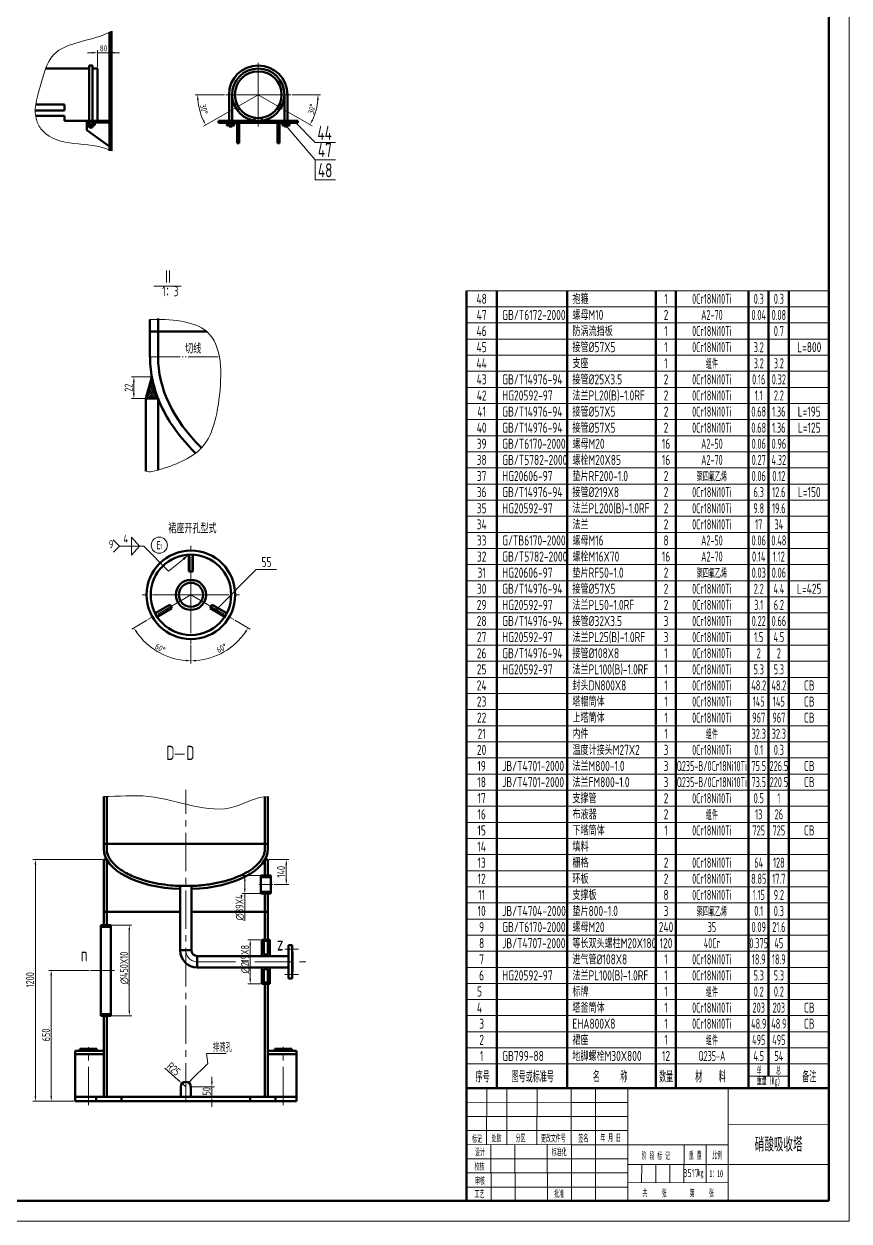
# Model space of a CAD drawing. Header units: millimetres. Extents: x -4783 to 11684, y 6425 to 68023.
# Drawn here: x -4352 to -3942, y 6824 to 7418 of the extents above; entities that cross this region are included whole.
import ezdxf
from ezdxf.enums import TextEntityAlignment as Align

# ---------------------------------------------------------------- set-up
doc = ezdxf.new("R2010")
doc.units = ezdxf.units.MM
doc.linetypes.add('CENTER2', pattern=[28.575, 19.05, -3.175, 3.175, -3.175])
doc.linetypes.add('JIS_09_15', pattern=[18.9, 15, -0.9, 0.6, -0.9, 0.6, -0.9])
for name, color, linetype, lineweight in [('中心线', 1, 'CENTER2', 15), ('剖面线', 2, 'Continuous', 20), ('双点划线', 4, 'JIS_09_15', 15), ('尺寸线', 3, 'Continuous', 15), ('细实线', 2, 'Continuous', 15), ('轮廓', 6, 'Continuous', 50), ('轮廓线', 7, 'Continuous', 50)]:
    doc.layers.add(name, color=color, linetype=linetype, lineweight=lineweight)
doc.styles.add('工程字', font='gbenor.shx', dxfattribs={"width": 0.8, "bigfont": 'gbcbig.shx'})
doc.styles.add('文字3.5', font='SimSun.ttf', dxfattribs={"width": 0.5, "height": 3.5})
doc.styles.add('文字5.0', font='SimSun.ttf', dxfattribs={"width": 0.5, "height": 5})

# ---------------------------------------------------------------- blocks, each defined once
blk = doc.blocks.new('标题栏表格')
at = {"layer": '剖面线'}
for p, q in [((-170, 56), (-170.07, 27.98)), ((-160, 55.97), (-160.07, 27.95)), ((-145, 55.94), (-145.07, 27.92)), ((-128, 56.03), (-127.99, -0.01)), ((-116, 56.03), (-115.99, -0.01)), ((-100, 56.03), (-99.99, -0.01)), ((-50, 56.04), (-49.99, 0)), ((-180, 49), (-128, 48.9)), ((-128.04, 48.9), (-100, 48.9)), ((-180.01, 42), (-128.01, 41.9)), ((-128.04, 41.9), (-100, 41.9)), ((0, 38.04), (-50, 38.01)), ((-180, 34.9), (-100, 34.9)), ((-180.04, 28), (-128.04, 27.9)), ((-168, 28), (-167.85, 0)), ((-156, 28.07), (-155.85, 0.07)), ((-140, 28.15), (-139.85, 0.15)), ((-128.04, 27.9), (-100, 27.9)), ((-100, 27.9), (-49.99, 27.9)), ((-71.99, 28.07), (-72.07, 8.97)), ((-60.99, 28.02), (-61.07, 8.93)), ((-180, 20.9), (-100, 20.9)), ((-49.98, 18.01), (-100, 18.01)), ((-93.03, 18.14), (-93.12, 9.09)), ((-86.04, 18.01), (-86.01, 9.01)), ((-79.04, 18.01), (-79.12, 8.96)), ((0.01, 18.04), (-49.98, 18.01)), ((-180.07, 14), (-128.07, 13.9)), ((-128.04, 13.9), (-100, 13.9)), ((-180, 6.9), (-100, 6.9)), ((-99.82, 8.97), (-49.99, 9.13))]:
    blk.add_line(p, q, dxfattribs=at)
at = {"layer": '细实线'}
for p, q in [((-180, 68), (0, 68)), ((-40, 62), (-20, 62))]:
    blk.add_line(p, q, dxfattribs=at)
at = {"layer": '轮廓'}
for p, q in [((-180, 0), (-180, 68)), ((-165, 56), (-165, 68)), ((-130, 56), (-130, 68)), ((-86, 56), (-86, 68)), ((-76, 56), (-76, 68)), ((-40, 56), (-40, 68)), ((-30, 62), (-29.98, 68)), ((-20, 56), (-20, 68)), ((0, 68), (0, 0)), ((-180, 56), (0, 56.04)), ((0, 0), (-180, 0))]:
    blk.add_line(p, q, dxfattribs=at)
at = {"layer": '细实线', "color": 2, "lineweight": 15, "style": '工程字'}
for tag, height, p in [('1', 5, (-76, 41.9)), ('4', 3.5, (-55.57, 13.71))]:
    blk.add_attdef(tag, text='', height=height, dxfattribs=at).set_placement(p, align=Align.MIDDLE)
at = {"layer": '细实线', "color": 2, "lineweight": 15, "style": '文字5.0', "width": 0.5}
blk.add_attdef('2', text='', height=5, dxfattribs=at).set_placement((-25, 28.02), align=Align.MIDDLE)
at = {"layer": '细实线', "color": 2, "lineweight": 15, "style": '工程字'}
blk.add_attdef('3', text='', height=3.5, dxfattribs=at).set_placement((-70.85, 13.6), align=Align.MIDDLE_LEFT)
at = {"layer": '轮廓', "width": 0.5}
for s, height, style, p in [('单', 3.5, '文字3.5', (-34.65, 65)), ('总', 3.5, '文字3.5', (-25.08, 65)), ('序号', 5, '文字3.5', (-172.07, 62)), ('图号或标准号', 5, '文字3.5', (-147.17, 62)), ('名     称', 5, '文字3.5', (-108.73, 62)), ('数量', 5, '文字3.5', (-80.9, 62)), ('材    料', 5, '文字3.5', (-58.89, 62)), ('重量（Kg)', 3.5, '文字3.5', (-30, 59.34)), ('备注', 5, '文字3.5', (-9.74, 62)), ('标记', 3.5, '文字5.0', (-174.88, 31.05)), ('处数', 3.5, '文字5.0', (-165.18, 31.29)), ('分区 ', 3.5, '文字5.0', (-152.51, 31.29)), ('更改文件号', 3.5, '文字5.0', (-136.94, 31.29)), ('签名', 3.5, '文字5.0', (-122.04, 31.29)), ('年 月 日', 3.5, '文字5.0', (-108.48, 31.51)), ('设计', 3.5, '文字5.0', (-173.41, 24.4)), ('标准化', 3.5, '文字5.0', (-134.05, 24.4)), ('阶 段 标 记', 3.5, '文字5.0', (-86.04, 22.62)), ('重 量', 3.5, '文字5.0', (-66.45, 22.85)), ('比例', 3.5, '文字5.0', (-55.55, 22.85)), ('校核', 3.5, '文字5.0', (-173.63, 17.29)), ('审核', 3.5, '文字5.0', (-173.41, 10.18)), ('kg', 3.5, '文字5.0', (-63.78, 13.52)), ('共     张        第     张', 3.5, '文字5.0', (-74.9, 4.06)), ('工艺', 3.5, '文字5.0', (-173.63, 3.74)), ('批准', 3.5, '文字5.0', (-134.05, 3.74))]:
    blk.add_text(s, height=height, dxfattribs=dict(at, style=style)).set_placement(p, align=Align.MIDDLE)
blk = doc.blocks.new('明细表格')
at = {"layer": '细实线'}
for p, q in [((0, 8), (180, 8)), ((180, 0), (0, 0))]:
    blk.add_line(p, q, dxfattribs=at)
at = {"layer": '轮廓'}
for p, q in [((0, 0), (0, 8)), ((15, 0), (15, 8)), ((50, 0), (50, 8)), ((94, 0), (94, 8)), ((104, 0), (104, 8)), ((140, 0), (140, 8)), ((150, 0), (150, 8)), ((160, 0), (160, 8)), ((180, 8), (180, 0))]:
    blk.add_line(p, q, dxfattribs=at)
at = {"layer": '细实线', "color": 2, "style": '工程字'}
for tag, width, p in [('8', 0.8, (7.44, 4)), ('5', 0.8, (99.06, 4)), ('4', 0.6, (121.85, 4)), ('3', 0.7, (145.11, 4)), ('2', 0.7, (155.11, 4)), ('1', 0.8, (170.22, 4))]:
    blk.add_attdef(tag, text='', height=5, dxfattribs=dict(at, width=width)).set_placement(p, align=Align.MIDDLE)
at = {"layer": '细实线', "color": 2, "style": '工程字', "width": 0.8}
for tag, p in [('7', (17.67, 4)), ('6', (52.55, 4))]:
    blk.add_attdef(tag, text='', height=5, dxfattribs=at).set_placement(p, align=Align.MIDDLE_LEFT)
blk = doc.blocks.new('_DotSmall')
at = {"color": 0, "linetype": 'ByBlock', "const_width": 0.5}
blk.add_lwpolyline([(-0.0625, 0, 1), (0.0625, 0, 1)], format="xyb", close=True, dxfattribs=at)

msp = doc.modelspace()

# ---------------------------------------------------------------- linework, layer by layer
at = {"layer": '中心线'}
for p, q in [((-4235.563, 7383.17), (-4235.563, 7399.0018)), ((-4235.563, 7383.17), (-4251.729, 7383.17)), ((-4235.563, 7383.17), (-4247.6326, 7376.2017)), ((-4235.563, 7383.17), (-4219.397, 7383.17)), ((-4235.563, 7383.17), (-4235.563, 7367.3383)), ((-4235.563, 7383.17), (-4223.4934, 7376.2017)), ((-4269.0241, 7134.7972), (-4269.0241, 7159.0817)), ((-4269.0241, 7134.7972), (-4293.1806, 7134.7972)), ((-4269.0241, 7134.7972), (-4290.3747, 7122.4704)), ((-4269.0241, 7134.7972), (-4244.8675, 7134.7972)), ((-4269.0241, 7134.7972), (-4269.0241, 7110.5126)), ((-4269.0241, 7134.7972), (-4247.6735, 7122.4704)), ((-4271.5672, 6883.2101), (-4271.5672, 7037.9444)), ((-4235.1223, 6990.9036), (-4228.3178, 6990.9036)), ((-4215.6346, 6958.8263), (-4222.4015, 6958.8263)), ((-4265.8672, 6952.5763), (-4208.73, 6952.5763)), ((-4306.9639, 6948.3032), (-4318.9235, 6948.3032)), ((-4215.6346, 6946.3263), (-4222.4015, 6946.3263)), ((-4319.9672, 6881.3032), (-4319.9672, 6910.2414)), ((-4223.1672, 6881.3032), (-4223.1672, 6910.2656))]:
    msp.add_line(p, q, dxfattribs=at)
msp.add_arc((-4265.8672, 6958.2763), 5.7, 180, 270, dxfattribs=at)
at = {"layer": '双点划线'}
msp.add_line((-4289.3594, 7253), (-4254.8969, 7253), dxfattribs=at)
at = {"layer": '尺寸线'}
for p, q in [((-4317.9335, 7404.0371), (-4320.4335, 7404.0371)), ((-4315.4335, 7396.795), (-4315.4335, 7405.2871)), ((-4315.4335, 7404.0371), (-4309.4335, 7404.0371)), ((-4309.4335, 7396.795), (-4309.4335, 7405.2871)), ((-4306.9335, 7404.0371), (-4304.4335, 7404.0371)), ((-4252.354, 7383.17), (-4266.9448, 7383.17)), ((-4218.772, 7383.17), (-4204.5988, 7383.17)), ((-4248.1739, 7375.8892), (-4262.7405, 7367.4791)), ((-4222.9521, 7375.8892), (-4208.7472, 7367.6879)), ((-4207.2565, 7350.8294), (-4207.2565, 7340.8294)), ((-4207.2565, 7340.8294), (-4197.2565, 7340.8294)), ((-4287.4365, 7288.1493), (-4273.8476, 7288.1493)), ((-4289.0637, 7243.0418), (-4298.6319, 7243.0418)), ((-4297.3819, 7234.8325), (-4297.3819, 7240.5418)), ((-4291.9844, 7232.3325), (-4298.6319, 7232.3325)), ((-4304.49, 7158.9915), (-4307.6313, 7162.1328)), ((-4304.49, 7158.9915), (-4307.5384, 7155.9432)), ((-4292.49, 7158.9915), (-4304.49, 7158.9915)), ((-4298.49, 7158.9915), (-4298.49, 7163.5071)), ((-4298.49, 7163.5071), (-4294.5619, 7158.9915)), ((-4298.49, 7158.9915), (-4298.49, 7154.476)), ((-4298.49, 7154.476), (-4294.5619, 7158.9915)), ((-4290.9159, 7122.1579), (-4298.4538, 7117.8059)), ((-4247.1322, 7122.1579), (-4239.5576, 7117.7847)), ((-4269.0241, 7109.8876), (-4269.0241, 7100.8147)), ((-4269.0241, 7109.8876), (-4269.0241, 7100.7722)), ((-4276.9745, 7055.6012), (-4272.2614, 7055.6012)), ((-4312.9885, 7003.3032), (-4347.5419, 7003.3032)), ((-4230.1422, 7003.3032), (-4220.4038, 7003.3032)), ((-4346.2919, 7000.8032), (-4346.2919, 6885.8032)), ((-4221.6538, 6993.4036), (-4221.6538, 7000.8032)), ((-4229.8925, 6995.3536), (-4243.4894, 6995.3536)), ((-4242.2394, 6992.8536), (-4242.2394, 6988.9536)), ((-4229.8924, 6986.4536), (-4243.4894, 6986.4536)), ((-4242.2394, 6986.4536), (-4242.2394, 6972.8276)), ((-4227.6928, 6990.9036), (-4220.4038, 6990.9036)), ((-4309.7422, 6970.8032), (-4298.3833, 6970.8032)), ((-4299.6333, 6968.3032), (-4299.6333, 6928.3032)), ((-4234.3922, 6963.5263), (-4240.8109, 6963.5263)), ((-4239.5609, 6944.1263), (-4239.5609, 6961.0263)), ((-4319.5485, 6948.3032), (-4339.6829, 6948.3032)), ((-4338.4329, 6945.8032), (-4338.4329, 6885.8032)), ((-4234.3922, 6941.6263), (-4240.8109, 6941.6263)), ((-4309.7422, 6925.8032), (-4298.3833, 6925.8032)), ((-4260.5831, 6902.1217), (-4261.3012, 6906.9949)), ((-4261.3012, 6906.9949), (-4251.4351, 6906.9949)), ((-4281.9985, 6899.7311), (-4275.3122, 6893.8161)), ((-4268.9973, 6893.7075), (-4260.5831, 6902.1217)), ((-4271.5672, 6890.5032), (-4273.4397, 6892.1596)), ((-4269.6922, 6890.5032), (-4257.3769, 6890.5032)), ((-4258.6269, 6893.0032), (-4258.6269, 6895.5032)), ((-4258.6269, 6885.5032), (-4258.6269, 6890.5032)), ((-4268.4422, 6885.5032), (-4257.3769, 6885.5032)), ((-4327.1922, 6883.3032), (-4347.5419, 6883.3032)), ((-4327.1922, 6883.3032), (-4339.6829, 6883.3032)), ((-4258.6269, 6883.0032), (-4258.6269, 6880.5032))]:
    msp.add_line(p, q, dxfattribs=at)
for points in [[(-4221.7921, 7367.8981), (-4207.2565, 7350.8294), (-4197.2565, 7350.8294)], [(-4217.3722, 7369.6709), (-4207.2565, 7359.4013), (-4197.2565, 7359.4013)], [(-4272.7449, 7152.5705), (-4280.1097, 7146.6112), (-4292.49, 7158.9915)], [(-4256.3869, 7127.5011), (-4236.5613, 7147.3267), (-4226.5613, 7147.3267)]]:
    msp.add_lwpolyline(points, dxfattribs=at)
msp.add_circle((-4284.7445, 7159.4536), 4, dxfattribs=at)
for centre, radius, start, end in [((-4235.563, 7383.17), 30.1318, 184.7551237, 205.2448763), ((-4235.563, 7383.17), 29.7143, 334.8219869, 355.1780131), ((-4269.0241, 7134.7972), 32.7325, 214.3771249, 265.6228751), ((-4269.0241, 7134.7972), 32.7749, 274.3714577, 325.6285423)]:
    msp.add_arc(centre, radius, start, end, dxfattribs=at)
for points in [[(-4317.9335, 7404.4537), (-4317.9335, 7403.6204), (-4315.4335, 7404.0371)], [(-4306.9335, 7404.4537), (-4306.9335, 7403.6204), (-4309.4335, 7404.0371)], [(-4266.0074, 7380.6549), (-4265.1748, 7380.6895), (-4265.6948, 7383.17)], [(-4206.3702, 7380.6898), (-4205.5376, 7380.6547), (-4205.8488, 7383.17)], [(-4262.4479, 7370.5124), (-4263.1862, 7370.126), (-4261.6579, 7368.1041)], [(-4208.3026, 7370.3357), (-4209.0412, 7370.7216), (-4209.8297, 7368.3129)], [(-4297.7986, 7240.5418), (-4296.9652, 7240.5418), (-4297.3819, 7243.0418)], [(-4297.7986, 7234.8325), (-4296.9652, 7234.8325), (-4297.3819, 7232.3325)], [(-4273.1118, 7153.024), (-4270.0241, 7154.7721), (-4272.378, 7152.1171)], [(-4296.3921, 7116.0932), (-4295.6869, 7116.5371), (-4297.3712, 7118.4309)], [(-4242.3244, 7116.5158), (-4241.6192, 7116.0719), (-4240.6401, 7118.4097)], [(-4271.5063, 7102.5765), (-4271.5381, 7101.7438), (-4269.0241, 7102.0647)], [(-4266.51, 7101.7012), (-4266.5418, 7102.5339), (-4269.0241, 7102.0222)], [(-4346.7086, 7000.8032), (-4345.8752, 7000.8032), (-4346.2919, 7003.3032)], [(-4222.0705, 7000.8032), (-4221.2372, 7000.8032), (-4221.6538, 7003.3032)], [(-4242.656, 6992.8536), (-4241.8227, 6992.8536), (-4242.2394, 6995.3536)], [(-4222.0705, 6993.4036), (-4221.2372, 6993.4036), (-4221.6538, 6990.9036)], [(-4242.656, 6988.9536), (-4241.8227, 6988.9536), (-4242.2394, 6986.4536)], [(-4300.05, 6968.3032), (-4299.2167, 6968.3032), (-4299.6333, 6970.8032)], [(-4239.9776, 6961.0263), (-4239.1442, 6961.0263), (-4239.5609, 6963.5263)], [(-4338.8496, 6945.8032), (-4338.0162, 6945.8032), (-4338.4329, 6948.3032)], [(-4239.9776, 6944.1263), (-4239.1442, 6944.1263), (-4239.5609, 6941.6263)], [(-4300.05, 6928.3032), (-4299.2167, 6928.3032), (-4299.6333, 6925.8032)], [(-4275.0361, 6894.1282), (-4275.5882, 6893.504), (-4273.4397, 6892.1596)], [(-4268.7026, 6893.4129), (-4270.765, 6891.9398), (-4269.2919, 6894.0022)], [(-4259.0436, 6893.0032), (-4258.2103, 6893.0032), (-4258.6269, 6890.5032)], [(-4346.7086, 6885.8032), (-4345.8752, 6885.8032), (-4346.2919, 6883.3032)], [(-4338.8496, 6885.8032), (-4338.0162, 6885.8032), (-4338.4329, 6883.3032)], [(-4259.0436, 6883.0032), (-4258.2103, 6883.0032), (-4258.6269, 6885.5032)]]:
    msp.add_solid(points, dxfattribs=at)
at = {"layer": '细实线'}
for p, q in [((-3942.0224, 6823.8055), (-3942.0224, 8012.8055)), ((-3942.0224, 7417.8055), (-3942.0224, 6823.8055)), ((-4288.1476, 7241.5795), (-4289.0962, 7240.6309)), ((-4287.8823, 7240.396), (-4288.8864, 7241.4001)), ((-4288.3378, 7242.5118), (-4288.6752, 7242.1744)), ((-4288.202, 7241.8383), (-4288.6458, 7242.2821)), ((-4287.0055, 7237.1089), (-4291.2009, 7232.9135)), ((-4287.2577, 7237.9792), (-4290.78, 7234.457)), ((-4286.7421, 7236.2498), (-4290.6593, 7232.3325)), ((-4287.6765, 7232.3325), (-4290.5702, 7235.2262)), ((-4287.4985, 7238.8609), (-4290.359, 7236.0005)), ((-4286.554, 7232.3325), (-4290.3296, 7236.1082)), ((-4285.4315, 7232.3325), (-4290.0891, 7236.9902)), ((-4287.7274, 7239.7546), (-4289.9381, 7237.5439)), ((-4285.9893, 7234.0129), (-4289.8486, 7237.8722)), ((-4286.572, 7235.7181), (-4289.608, 7238.7542)), ((-4286.468, 7235.4013), (-4289.5368, 7232.3325)), ((-4287.9439, 7240.6606), (-4289.5171, 7239.0874)), ((-4287.0749, 7237.3436), (-4289.3675, 7239.6361)), ((-4287.5089, 7238.9001), (-4289.1269, 7240.5181)), ((-4291.0441, 7232.3325), (-4291.2918, 7232.5802)), ((-4289.9216, 7232.3325), (-4291.0513, 7233.4622)), ((-4288.7991, 7232.3325), (-4290.8107, 7234.3442)), ((-4286.1835, 7234.5633), (-4288.4143, 7232.3325)), ((-4285.889, 7233.7353), (-4287.2917, 7232.3325)), ((-4285.5848, 7232.917), (-4286.1692, 7232.3325)), ((-4783.0224, 6823.8055), (-3942.0224, 6823.8055))]:
    msp.add_line(p, q, dxfattribs=at)
for points, start_tangent, end_tangent in [([(-4308.4335, 7355.2691), (-4309.4335, 7355.752), (-4342.6163, 7365.1458), (-4345.6399, 7370.17), (-4344.0987, 7386.5811), (-4337.3166, 7402.9319), (-4308.4335, 7414.7299)], (-0.8660254, 0.5), (0.8660254, 0.5)), ([(-4289.3594, 7271.6077), (-4261.1018, 7265.5), (-4255.1201, 7231.5765), (-4263.7711, 7207.808), (-4285.3594, 7196.7626), (-4291.3594, 7196.2553)], (1, 0), (-0.93969262, 0.34202014)), ([(-4312.3672, 7034.6763), (-4290.0654, 7034.6763), (-4247.0129, 7029.6299), (-4230.7672, 7034.6763)], (1, 0), (1, 0))]:
    msp.add_spline(points, degree=3, dxfattribs=dict(at, start_tangent=start_tangent, end_tangent=end_tangent))
at = {"layer": '轮廓线'}
for p, q in [((-3952.0224, 6833.8055), (-3952.0224, 7992.8055)), ((-4309.4335, 7414.1837), (-4309.4335, 7355.2691)), ((-4308.4335, 7414.7299), (-4308.4335, 7355.2691)), ((-4319.5308, 7396.17), (-4341.2345, 7396.17)), ((-4319.5308, 7370.17), (-4319.5308, 7397.7118)), ((-4319.5308, 7397.7118), (-4317.9097, 7397.7118)), ((-4317.9097, 7397.7118), (-4317.9097, 7370.17)), ((-4315.4335, 7396.17), (-4317.9097, 7396.17)), ((-4315.4335, 7370.17), (-4315.4335, 7396.17)), ((-4331.8323, 7378.3541), (-4346.0967, 7378.3541)), ((-4331.8323, 7375.2443), (-4331.8323, 7378.3541)), ((-4250.1048, 7383.17), (-4250.1048, 7370.17)), ((-4248.563, 7370.17), (-4248.563, 7383.17)), ((-4246.209, 7378.5621), (-4247.453, 7377.9159)), ((-4224.917, 7378.5621), (-4223.673, 7377.9159)), ((-4222.563, 7370.17), (-4222.563, 7383.17)), ((-4221.0212, 7383.17), (-4221.0212, 7370.17)), ((-4346.3882, 7375.2443), (-4331.8323, 7375.2443)), ((-4331.8323, 7372.6034), (-4346.2324, 7372.6034)), ((-4331.8323, 7370.17), (-4331.8323, 7372.6034)), ((-4244.8766, 7376.2543), (-4246.0582, 7375.5)), ((-4226.2494, 7376.2543), (-4225.0678, 7375.5)), ((-4309.4335, 7370.17), (-4331.8323, 7370.17)), ((-4320.7304, 7370.17), (-4320.7304, 7365.5354)), ((-4320.7304, 7369.3449), (-4309.4335, 7369.3449)), ((-4320.4093, 7369.3449), (-4320.4093, 7368.0337)), ((-4320.4093, 7368.0337), (-4316.8507, 7368.0337)), ((-4319.5308, 7369.3449), (-4319.5308, 7366.8966)), ((-4319.5308, 7366.8966), (-4317.9097, 7366.8966)), ((-4317.9097, 7366.8966), (-4317.9097, 7369.3449)), ((-4316.8507, 7368.0337), (-4316.8507, 7369.3449)), ((-4235.563, 7370.17), (-4255.2509, 7370.17)), ((-4255.2509, 7370.17), (-4255.2509, 7369.17)), ((-4255.2509, 7369.17), (-4234.8353, 7369.17)), ((-4251.1132, 7369.2093), (-4251.1132, 7367.8981)), ((-4251.1132, 7367.8981), (-4247.5546, 7367.8981)), ((-4250.1048, 7369.17), (-4250.1048, 7367.3315)), ((-4250.1048, 7367.3315), (-4248.563, 7367.3315)), ((-4248.563, 7367.3315), (-4248.563, 7369.17)), ((-4247.5546, 7367.8981), (-4247.5546, 7369.2093)), ((-4246.0431, 7359.0434), (-4246.0431, 7369.17)), ((-4246.0431, 7366.9119), (-4245.0431, 7366.9119)), ((-4245.0431, 7369.17), (-4245.0431, 7359.0434)), ((-4237.5, 7371.7324), (-4237.5, 7370.3189)), ((-4215.8751, 7369.17), (-4236.2907, 7369.17)), ((-4235.563, 7370.17), (-4215.8751, 7370.17)), ((-4233.7823, 7371.7071), (-4233.7823, 7370.2956)), ((-4226.0829, 7369.17), (-4226.0829, 7359.0434)), ((-4225.0829, 7366.9119), (-4226.0829, 7366.9119)), ((-4225.0829, 7359.0434), (-4225.0829, 7369.17)), ((-4223.5714, 7367.8981), (-4223.5714, 7369.2093)), ((-4220.0128, 7367.8981), (-4223.5714, 7367.8981)), ((-4222.563, 7367.3315), (-4222.563, 7369.17)), ((-4221.0212, 7367.3315), (-4222.563, 7367.3315)), ((-4221.0212, 7369.17), (-4221.0212, 7367.3315)), ((-4220.0128, 7369.2093), (-4220.0128, 7367.8981)), ((-4215.8751, 7370.17), (-4215.8751, 7369.17)), ((-4320.7304, 7365.5354), (-4309.4335, 7357.5016)), ((-4245.0431, 7359.0434), (-4246.0431, 7359.0434)), ((-4226.0829, 7359.0434), (-4225.0829, 7359.0434)), ((-4289.3594, 7253), (-4289.3594, 7271.6077)), ((-4285.3594, 7253), (-4285.3594, 7272.0496)), ((-4289.3594, 7265.5), (-4261.1018, 7265.5)), ((-4288.4387, 7243.0418), (-4291.3594, 7232.3325)), ((-4285.3594, 7232.3325), (-4291.3594, 7232.3325)), ((-4291.3594, 7232.3325), (-4291.3594, 7196.2553)), ((-4285.3594, 7232.3325), (-4285.3594, 7196.7626)), ((-4270.0241, 7146.4142), (-4270.0241, 7154.7721)), ((-4268.0241, 7146.4142), (-4268.0241, 7154.7721)), ((-4268.0241, 7146.4142), (-4270.0241, 7146.4142)), ((-4279.5847, 7129.8547), (-4286.8229, 7125.6757)), ((-4278.5847, 7128.1226), (-4285.8229, 7123.9436)), ((-4279.5847, 7129.8547), (-4278.5847, 7128.1226)), ((-4259.4634, 7128.1226), (-4258.4634, 7129.8547)), ((-4259.4634, 7128.1226), (-4252.2252, 7123.9436)), ((-4258.4634, 7129.8547), (-4251.2252, 7125.6757)), ((-4312.3672, 7008.6763), (-4312.3672, 7034.6763)), ((-4310.8672, 7008.6763), (-4310.8672, 7034.6763)), ((-4232.2672, 7008.6763), (-4232.2672, 7034.6763)), ((-4230.7672, 7008.6763), (-4230.7672, 7034.6763)), ((-4230.7672, 7011.1763), (-4312.3672, 7011.1763)), ((-4310.8672, 7003.3032), (-4312.3635, 7003.3032)), ((-4312.3635, 6970.8032), (-4312.3635, 7003.3032)), ((-4310.8672, 7003.3032), (-4310.8672, 6970.8032)), ((-4232.2672, 7003.3032), (-4232.2672, 6995.3536)), ((-4232.2672, 7003.3032), (-4230.7672, 7003.3032)), ((-4230.7672, 6995.3536), (-4230.7672, 7003.3032)), ((-4234.2674, 6986.4536), (-4234.2675, 6995.3536)), ((-4234.2675, 6995.3536), (-4229.2675, 6995.3536)), ((-4234.2675, 6994.5536), (-4229.2675, 6994.5536)), ((-4229.2675, 6995.3536), (-4229.2674, 6990.9036)), ((-4274.4172, 6990.2261), (-4274.4172, 6958.2763)), ((-4274.4172, 6990.2261), (-4268.7172, 6990.2261)), ((-4268.7172, 6990.2261), (-4268.7172, 6958.2763)), ((-4229.2674, 6987.2536), (-4234.2674, 6987.2536)), ((-4229.2674, 6986.4536), (-4234.2674, 6986.4536)), ((-4232.2672, 6986.4536), (-4232.2672, 6963.5263)), ((-4230.7672, 6959.8532), (-4230.7672, 6986.4536)), ((-4229.2674, 6990.9036), (-4229.2674, 6986.4536)), ((-4312.3635, 6977.3032), (-4274.4172, 6977.3032)), ((-4268.7172, 6977.3032), (-4230.7672, 6977.3032)), ((-4308.8672, 6970.8032), (-4313.8672, 6970.8032)), ((-4313.8672, 6970.8032), (-4313.8672, 6925.8032)), ((-4308.8672, 6970.0032), (-4313.8672, 6970.0032)), ((-4308.8672, 6925.8032), (-4308.8672, 6970.8032)), ((-4233.7672, 6963.5263), (-4229.7672, 6963.5263)), ((-4233.7672, 6963.5263), (-4233.7672, 6955.4263)), ((-4233.7672, 6962.9263), (-4229.7672, 6962.9263)), ((-4232.7672, 6962.9263), (-4232.7672, 6956.2384)), ((-4232.2672, 6963.5263), (-4232.2672, 6964.1263)), ((-4230.7672, 6956.2384), (-4230.7672, 6962.9263)), ((-4229.7672, 6963.5263), (-4229.7672, 6955.4263)), ((-4274.4172, 6958.2763), (-4268.7172, 6958.2763)), ((-4232.7672, 6956.2384), (-4230.7672, 6956.2384)), ((-4218.7672, 6960.8263), (-4220.5672, 6960.8263)), ((-4220.5672, 6960.8263), (-4220.5672, 6952.5763)), ((-4218.7672, 6952.5763), (-4218.7672, 6960.8263)), ((-4218.5672, 6957.5763), (-4218.7672, 6957.5763)), ((-4218.5672, 6952.5763), (-4218.5672, 6957.5763)), ((-4265.8672, 6955.4263), (-4220.5672, 6955.4263)), ((-4265.8672, 6955.4263), (-4265.8672, 6949.7263)), ((-4265.8672, 6949.7263), (-4220.5672, 6949.7263)), ((-4233.7672, 6941.6263), (-4233.7672, 6949.7263)), ((-4229.7672, 6949.7263), (-4229.7672, 6941.6263)), ((-4220.5672, 6944.3263), (-4220.5672, 6952.5763)), ((-4218.7672, 6952.5763), (-4218.7672, 6944.3263)), ((-4218.5672, 6952.5763), (-4218.5672, 6947.5763)), ((-4232.7672, 6942.2263), (-4232.7672, 6948.9143)), ((-4232.7672, 6948.9143), (-4230.7672, 6948.9143)), ((-4230.7672, 6948.9143), (-4230.7672, 6942.2263)), ((-4218.7672, 6944.3263), (-4220.5672, 6944.3263)), ((-4218.5672, 6947.5763), (-4218.7672, 6947.5763)), ((-4229.7672, 6942.2263), (-4233.7672, 6942.2263)), ((-4229.7672, 6941.6263), (-4233.7672, 6941.6263)), ((-4232.2672, 6941.6263), (-4232.2672, 6885.5032)), ((-4230.7672, 6885.5032), (-4230.7672, 6941.6263)), ((-4232.2672, 6937.3263), (-4232.2672, 6937.3263)), ((-4313.8672, 6926.6032), (-4308.8672, 6926.6032)), ((-4313.8672, 6925.8032), (-4308.8672, 6925.8032)), ((-4312.3672, 6885.5032), (-4312.3672, 6925.8032)), ((-4310.8672, 6925.8032), (-4310.8672, 6885.5032)), ((-4326.5672, 6906.7032), (-4326.5672, 6908.3032)), ((-4326.5672, 6908.3032), (-4312.3672, 6908.3032)), ((-4324.2022, 6908.3032), (-4324.2022, 6909.3844)), ((-4324.2022, 6909.3844), (-4319.9672, 6909.3844)), ((-4315.7323, 6909.3844), (-4319.9672, 6909.3844)), ((-4315.7323, 6908.3032), (-4315.7323, 6909.3844)), ((-4216.5672, 6908.3032), (-4230.7672, 6908.3032)), ((-4227.4022, 6908.3032), (-4227.4022, 6909.3844)), ((-4227.4022, 6909.3844), (-4223.1672, 6909.3844)), ((-4218.9323, 6909.3844), (-4223.1672, 6909.3844)), ((-4218.9323, 6908.3032), (-4218.9323, 6909.3844)), ((-4216.5672, 6906.7032), (-4216.5672, 6908.3032)), ((-4312.3672, 6906.7032), (-4326.5672, 6906.7032)), ((-4326.5672, 6906.7032), (-4326.5672, 6883.3032)), ((-4230.7672, 6906.7032), (-4216.5672, 6906.7032)), ((-4216.5672, 6906.7032), (-4216.5672, 6883.3032)), ((-4274.0672, 6890.5032), (-4274.0672, 6885.5032)), ((-4269.0672, 6890.5032), (-4269.0672, 6885.5032)), ((-4271.5672, 6885.5032), (-4326.5672, 6885.5032)), ((-4316.0672, 6885.5032), (-4316.0672, 6883.3032)), ((-4303.5672, 6883.3032), (-4303.5672, 6885.5032)), ((-4271.5672, 6885.5032), (-4216.5672, 6885.5032)), ((-4239.5672, 6883.3032), (-4239.5672, 6885.5032)), ((-4227.0672, 6885.5032), (-4227.0672, 6883.3032)), ((-4326.5672, 6883.3032), (-4271.5672, 6883.3032)), ((-4216.5672, 6883.3032), (-4271.5672, 6883.3032)), ((-4773.0224, 6833.8055), (-3952.0224, 6833.8055))]:
    msp.add_line(p, q, dxfattribs=at)
for centre, radius in [((-4235.563, 7383.17), 13), ((-4235.563, 7383.17), 11.6005), ((-4269.0241, 7134.7972), 22), ((-4269.0241, 7134.7972), 20), ((-4269.0241, 7134.7972), 7.5), ((-4269.0241, 7134.7972), 6)]:
    msp.add_circle(centre, radius, dxfattribs=at)
for centre, radius, start, end in [((-4235.563, 7383.17), 14.5418, 0, 180), ((-4265.8672, 6958.2763), 8.55, 180, 270), ((-4265.8672, 6958.2763), 2.85, 180, 270), ((-4271.5672, 6890.5032), 2.5, 0, 180)]:
    msp.add_arc(centre, radius, start, end, dxfattribs=at)
for centre, major_axis, ratio, start_param, end_param in [((-4085.3594, 7253), (200, 0), 0.5, 3.14159265, 3.6105084), ((-4271.5672, 7008.6763), (40.8, 0), 0.49019608, 3.14159265, 4.64247911), ((-4271.5672, 7008.6763), (40.8, 0), 0.49019608, 4.78229885, 6.28318531)]:
    msp.add_ellipse(centre, major_axis=major_axis, ratio=ratio, start_param=start_param, end_param=end_param, dxfattribs=at)
for points, knots in [([(-4289.3594, 7253), (-4289.3594, 7252.8857), (-4289.359, 7252.7714), (-4289.3329, 7248.6546), (-4288.8612, 7244.6536), (-4287.0418, 7236.7337), (-4285.6947, 7232.815), (-4282.1645, 7225.1219), (-4279.9817, 7221.3473), (-4274.8277, 7213.9855), (-4271.8564, 7210.398), (-4267.9323, 7206.3144), (-4267.3384, 7205.7114), (-4266.7333, 7205.1119)], [3.141592638, 3.141592638, 3.141592638, 3.141592638, 3.14476746, 3.14476746, 3.25594978, 3.25594978, 3.367132101, 3.367132101, 3.478314421, 3.478314421, 3.589496741, 3.589496741, 3.608883022, 3.608883022, 3.608883022, 3.608883022]), ([(-4310.8672, 7008.6763), (-4310.8672, 7008.0088), (-4310.7871, 7007.3414), (-4310.4624, 7006.0009), (-4310.2175, 7005.3278), (-4309.5552, 7003.9802), (-4309.1375, 7003.3056), (-4308.1266, 7001.967), (-4307.5332, 7001.3032), (-4306.1744, 7000.0008), (-4305.4091, 6999.3626), (-4303.716, 6998.1257), (-4302.7885, 6997.5272), (-4300.7843, 6996.3823), (-4299.7079, 6995.8359), (-4297.4222, 6994.8058), (-4296.2131, 6994.322), (-4293.6802, 6993.4258), (-4292.3565, 6993.0133), (-4289.1384, 6992.1371), (-4287.2054, 6991.7052), (-4283.2186, 6990.9967), (-4281.1649, 6990.7199), (-4277.5307, 6990.3798), (-4275.9653, 6990.2798), (-4274.393, 6990.2253)], [3.14159265, 3.14159265, 3.14159265, 3.14159265, 3.25978768, 3.25978768, 3.37798272, 3.37798272, 3.49617775, 3.49617775, 3.61437278, 3.61437278, 3.73256781, 3.73256781, 3.85076284, 3.85076284, 3.96895787, 3.96895787, 4.0871529, 4.0871529, 4.20534793, 4.20534793, 4.36455354, 4.36455354, 4.52375915, 4.52375915, 4.64179816, 4.64179816, 4.64179816, 4.64179816]), ([(-4268.7415, 6990.2253), (-4267.5833, 6990.2655), (-4266.4288, 6990.3303), (-4262.9901, 6990.598), (-4260.7307, 6990.8745), (-4256.3495, 6991.6135), (-4254.2276, 6992.0763), (-4250.1888, 6993.1715), (-4248.2719, 6993.8043), (-4244.7049, 6995.216), (-4243.0547, 6995.9953), (-4240.0749, 6997.6686), (-4238.7452, 6998.5629), (-4236.867, 7000.0859), (-4236.2103, 7000.6923), (-4235.0589, 7001.9121), (-4234.5616, 7002.5253), (-4233.7061, 7003.7701), (-4233.3513, 7004.4015), (-4232.7916, 7005.6622), (-4232.5867, 7006.2913), (-4232.3289, 7007.5053), (-4232.2672, 7008.0909), (-4232.2672, 7008.6763)], [4.78297993, 4.78297993, 4.78297993, 4.78297993, 4.86993086, 4.86993086, 5.04383272, 5.04383272, 5.21773459, 5.21773459, 5.39163646, 5.39163646, 5.56553832, 5.56553832, 5.73944019, 5.73944019, 5.84983181, 5.84983181, 5.95828666, 5.95828666, 6.06889563, 6.06889563, 6.1795046, 6.1795046, 6.28318531, 6.28318531, 6.28318531, 6.28318531])]:
    msp.add_open_spline(points, degree=3, knots=knots, dxfattribs=at)

# ---------------------------------------------------------------- block references
at = {"layer": '尺寸线', "xscale": 2.5, "yscale": 2.5, "zscale": 2.5}
for p, rotation in [((-4221.7921, 7367.8981), 130.4173649145003), ((-4217.3722, 7369.6709), 134.5673392449849), ((-4256.3869, 7127.5011), 225)]:
    msp.add_blockref('_DotSmall', p, dxfattribs=dict(at, rotation=rotation))
at = {"layer": '尺寸线'}
for p, values in [((-4132.0224, 7277.8055), {'8': '48', '6': '抱箍', '5': '1', '4': '0Cr18Ni10Ti', '3': '0.3', '2': '0.3'}), ((-4132.0224, 7269.8055), {'8': '47', '7': 'GB/T6172-2000', '6': '螺母M10', '5': '2', '4': 'A2-70', '3': '0.04', '2': '0.08'}), ((-4132.0224, 7261.8055), {'8': '46', '6': '防涡流挡板', '5': '1', '4': '0Cr18Ni10Ti', '2': '0.7'}), ((-4132.0224, 7253.8055), {'8': '45', '6': '接管%%C57X5', '5': '1', '4': '0Cr18Ni10Ti', '3': '3.2', '1': 'L=800'}), ((-4132.0224, 7245.8055), {'8': '44', '6': '支座', '5': '1', '4': '组件', '3': '3.2', '2': '3.2'}), ((-4132.0224, 7237.8055), {'8': '43', '7': 'GB/T14976-94', '6': '接管%%C25X3.5', '5': '2', '4': '0Cr18Ni10Ti', '3': '0.16', '2': '0.32'}), ((-4132.0224, 7229.8055), {'8': '42', '7': 'HG20592-97', '6': '法兰PL20(B)-1.0RF', '5': '2', '4': '0Cr18Ni10Ti', '3': '1.1', '2': '2.2'}), ((-4132.0224, 7221.8055), {'8': '41', '7': 'GB/T14976-94', '6': '接管%%C57X5', '5': '2', '4': '0Cr18Ni10Ti', '3': '0.68', '2': '1.36', '1': 'L=195'}), ((-4132.0224, 7213.8055), {'8': '40', '7': 'GB/T14976-94', '6': '接管%%C57X5', '5': '2', '4': '0Cr18Ni10Ti', '3': '0.68', '2': '1.36', '1': 'L=125'}), ((-4132.0224, 7205.8055), {'8': '39', '7': 'GB/T6170-2000', '6': '螺母M20', '5': '16', '4': 'A2-50', '3': '0.06', '2': '0.96'}), ((-4132.0224, 7197.8055), {'8': '38', '7': 'GB/T5782-2000', '6': '螺栓M20X85', '5': '16', '4': 'A2-70', '3': '0.27', '2': '4.32'}), ((-4132.0224, 7189.8055), {'8': '37', '7': 'HG20606-97', '6': '垫片RF200-1.0', '5': '2', '4': '聚四氟乙烯', '3': '0.06', '2': '0.12'}), ((-4132.0224, 7181.8055), {'8': '36', '7': 'GB/T14976-94', '6': '接管%%C219X8', '5': '2', '4': '0Cr18Ni10Ti', '3': '6.3', '2': '12.6', '1': 'L=150'}), ((-4132.0224, 7173.8055), {'8': '35', '7': 'HG20592-97', '6': '法兰PL200(B)-1.0RF', '5': '2', '4': '0Cr18Ni10Ti', '3': '9.8', '2': '19.6'}), ((-4132.0224, 7165.8055), {'8': '34', '6': '法兰', '5': '2', '4': '0Cr18Ni10Ti', '3': '17', '2': '34'}), ((-4132.0224, 7157.8055), {'8': '33', '7': 'G/TB6170-2000', '6': '螺母M16', '5': '8', '4': 'A2-50', '3': '0.06', '2': '0.48'}), ((-4132.0224, 7149.8055), {'8': '32', '7': 'GB/T5782-2000', '6': '螺栓M16X70', '5': '16', '4': 'A2-70', '3': '0.14', '2': '1.12'}), ((-4132.0224, 7141.8055), {'8': '31', '7': 'HG20606-97', '6': '垫片RF50-1.0', '5': '2', '4': '聚四氟乙烯', '3': '0.03', '2': '0.06'}), ((-4132.0224, 7133.8055), {'8': '30', '7': 'GB/T14976-94', '6': '接管%%C57X5', '5': '2', '4': '0Cr18Ni10Ti', '3': '2.2', '2': '4.4', '1': 'L=425'}), ((-4132.0224, 7125.8055), {'8': '29', '7': 'HG20592-97', '6': '法兰PL50-1.0RF', '5': '2', '4': '0Cr18Ni10Ti', '3': '3.1', '2': '6.2'}), ((-4132.0224, 7117.8055), {'8': '28', '7': 'GB/T14976-94', '6': '接管%%C32X3.5', '5': '3', '4': '0Cr18Ni10Ti', '3': '0.22', '2': '0.66'}), ((-4132.0224, 7109.8055), {'8': '27', '7': 'HG20592-97', '6': '法兰PL25(B)-1.0RF', '5': '3', '4': '0Cr18Ni10Ti', '3': '1.5', '2': '4.5'}), ((-4132.0224, 7101.8055), {'8': '26', '7': 'GB/T14976-94', '6': '接管%%C108X8', '5': '1', '4': '0Cr18Ni10Ti', '3': '2', '2': '2'}), ((-4132.0224, 7093.8055), {'8': '25', '7': 'HG20592-97', '6': '法兰PL100(B)-1.0RF', '5': '1', '4': '0Cr18Ni10Ti', '3': '5.3', '2': '5.3'}), ((-4132.0224, 7085.8055), {'8': '24', '6': '封头DN800X8', '5': '1', '4': '0Cr18Ni10Ti', '3': '48.2', '2': '48.2', '1': 'CB'}), ((-4132.0224, 7077.8055), {'8': '23', '6': '塔帽筒体', '5': '1', '4': '0Cr18Ni10Ti', '3': '145', '2': '145', '1': '  CB  '}), ((-4132.0224, 7069.8055), {'8': '22', '6': '上塔筒体', '5': '1', '4': '0Cr18Ni10Ti', '3': '967', '2': '967', '1': 'CB'}), ((-4132.0224, 7061.8055), {'8': '21', '6': '内件', '5': '1', '4': '组件', '3': '32.3', '2': '32.3'}), ((-4132.0224, 7053.8055), {'8': '20', '6': '温度计接头M27X2', '5': '3', '4': '0Cr18Ni10Ti', '3': '0.1', '2': '0.3'}), ((-4132.0224, 7045.8055), {'8': '19', '7': 'JB/T4701-2000', '6': '法兰M800-1.0', '5': '3', '4': 'Q235-B/0Cr18Ni10Ti', '3': '75.5', '2': '226.5', '1': 'CB'}), ((-4132.0224, 7037.8055), {'8': '18', '7': 'JB/T4701-2000', '6': '法兰FM800-1.0', '5': '3', '4': 'Q235-B/0Cr18Ni10Ti', '3': '73.5', '2': '220.5', '1': 'CB'}), ((-4132.0224, 7029.8055), {'8': '17', '6': '支撑管', '5': '2', '4': '0Cr18Ni10Ti', '3': '0.5', '2': '1'}), ((-4132.0224, 7021.8055), {'8': '16', '6': '布液器', '5': '2', '4': '组件', '3': '13', '2': '26'}), ((-4132.0224, 7013.8055), {'8': '15', '6': '下塔筒体', '5': '1', '4': '0Cr18Ni10Ti', '3': '725', '2': '725', '1': 'CB'}), ((-4132.0224, 7005.8055), {'8': '14', '6': '填料'}), ((-4132.0224, 6997.8055), {'8': '13', '6': '栅格', '5': '2', '4': '0Cr18Ni10Ti', '3': '64', '2': '128'}), ((-4132.0224, 6989.8055), {'8': '12', '6': '环板', '5': '2', '4': '0Cr18Ni10Ti', '3': '8.85', '2': '17.7'}), ((-4132.0224, 6981.8055), {'8': '11', '6': '支撑板', '5': '8', '4': '0Cr18Ni10Ti', '3': '1.15', '2': '9.2'}), ((-4132.0224, 6973.8055), {'8': '10', '7': 'JB/T4704-2000', '6': '垫片800-1.0', '5': '3', '4': '聚四氟乙烯', '3': '0.1', '2': '0.3'}), ((-4132.0224, 6965.8055), {'8': '9', '7': 'GB/T6170-2000', '6': '螺母M20', '5': '240', '4': '35', '3': '0.09', '2': '21.6'}), ((-4132.0224, 6957.8055), {'8': '8', '7': 'JB/T4707-2000', '6': '等长双头螺柱M20X180', '5': '120', '4': '40Cr', '3': '0.375', '2': '45'}), ((-4132.0224, 6949.8055), {'8': '7', '6': '进气管%%C108X8', '5': '1', '4': '0Cr18Ni10Ti', '3': '18.9', '2': '18.9'}), ((-4132.0224, 6941.8055), {'8': '6', '7': 'HG20592-97', '6': '法兰PL100(B)-1.0RF', '5': '1', '4': '0Cr18Ni10Ti', '3': '5.3', '2': '5.3'}), ((-4132.0224, 6933.8055), {'8': '5 ', '6': '标牌', '5': '1', '4': '组件', '3': '0.2', '2': '0.2'}), ((-4132.0224, 6925.8055), {'8': '4 ', '6': '塔釜筒体', '5': '1', '4': '0Cr18Ni10Ti', '3': '203', '2': '203', '1': 'CB'}), ((-4132.0224, 6917.8055), {'8': '3', '6': 'EHA800X8', '5': '1', '4': '0Cr18Ni10Ti', '3': '48.9', '2': '48.9', '1': 'CB'}), ((-4132.0224, 6909.8055), {'8': '2', '6': '裙座', '5': '1', '4': '组件', '3': '495', '2': '495'}), ((-4132.0224, 6901.8055), {'8': '1', '7': 'GB799-88', '6': '地脚螺栓M30X800', '5': '12', '4': 'Q235-A', '3': '4.5', '2': '54'})]:
    msp.add_blockref('明细表格', p, dxfattribs=at).add_auto_attribs(values)
at = {"layer": '细实线', "lineweight": 15}
msp.add_blockref('标题栏表格', (-3952.0224, 6833.8055), dxfattribs=at)

# ---------------------------------------------------------------- texts
at = {"layer": '剖面线', "insert": (-4020.5572, 6847.646), "char_height": 4, "width": 7.035035, "attachment_point": 5, "style": '工程字'}
msp.add_mtext('3517', dxfattribs=at)
at = {"layer": '尺寸线', "style": '工程字', "width": 0.8}
for s, height, p in [('44', 7, (-4206.1751, 7360.716)), ('47', 7, (-4205.9418, 7352.1441)), ('48', 7, (-4205.9418, 7342.1441)), ('Ⅱ', 7, (-4282.8029, 7289.0992)), ('1：3', 5, (-4283.3296, 7283.0601)), ('切线', 5, (-4271.8664, 7254.6543)), ('裙座开孔型式', 5, (-4280.2978, 7165.3687)), ('4', 4, (-4302.5567, 7160.6012)), ('9', 4, (-4309.7699, 7157.9333)), ('E', 4, (-4286.1695, 7157.4536)), ('1', 2.5, (-4284.3029, 7157.4536)), ('55', 5, (-4233.9637, 7148.5602)), ('D', 7, (-4281.2883, 7052.814)), ('D', 7, (-4271.3967, 7052.814)), ('z', 7, (-4226.2651, 6958.1386)), ('n', 7, (-4323.7558, 6952.7381)), ('排液孔', 4, (-4258.1762, 6907.8846))]:
    msp.add_text(s, height=height, dxfattribs=at).set_placement(p)
for s, rotation, p in [('140', 90, (-4222.2788, 6994.4357)), ('∅89X4', 90, (-4242.8644, 6973.0526)), ('∅450X10', 90, (-4300.2583, 6941.3688)), ('∅219X8', 90, (-4240.1859, 6946.705)), ('1200', 90, (-4346.9169, 6939.8354)), ('650', 90, (-4339.0579, 6913.0819)), ('R25', 318.5025962, (-4281.4158, 6900.0501)), ('50', 90, (-4259.2519, 6886.1354))]:
    msp.add_text(s, height=4, rotation=rotation, dxfattribs=at).set_placement(p)
at = {"layer": '尺寸线', "insert": (-4312.4335, 7406.1621), "char_height": 3, "attachment_point": 5, "style": '工程字'}
msp.add_mtext('80', dxfattribs=at)
at = {"layer": '尺寸线', "attachment_point": 5, "style": '工程字'}
for s, insert, char_height, rotation in [('30°', (-4262.5356, 7375.9428), 3, 285), ('30°', (-4208.9937, 7376.0508), 3, 75), ('22', (-4300.0069, 7237.6872), 4, 90), ('60°', (-4284.2865, 7108.3619), 3, 330), ('60°', (-4253.7405, 7108.3252), 3, 30)]:
    msp.add_mtext(s, dxfattribs=dict(at, insert=insert, char_height=char_height, rotation=rotation))
at = {"layer": '细实线', "insert": (-3977.0207, 6861.8305), "char_height": 7, "width": 69.888, "attachment_point": 5, "style": '工程字'}
msp.add_mtext('硝酸吸收塔', dxfattribs=at)
at = {"layer": '轮廓', "lineweight": 15, "style": '文字3.5', "width": 0.5}
msp.add_text('1：10', height=3.5, dxfattribs=at).set_placement((-4008.0378, 6847.3646), align=Align.MIDDLE)

doc.saveas('drawing.dxf')
